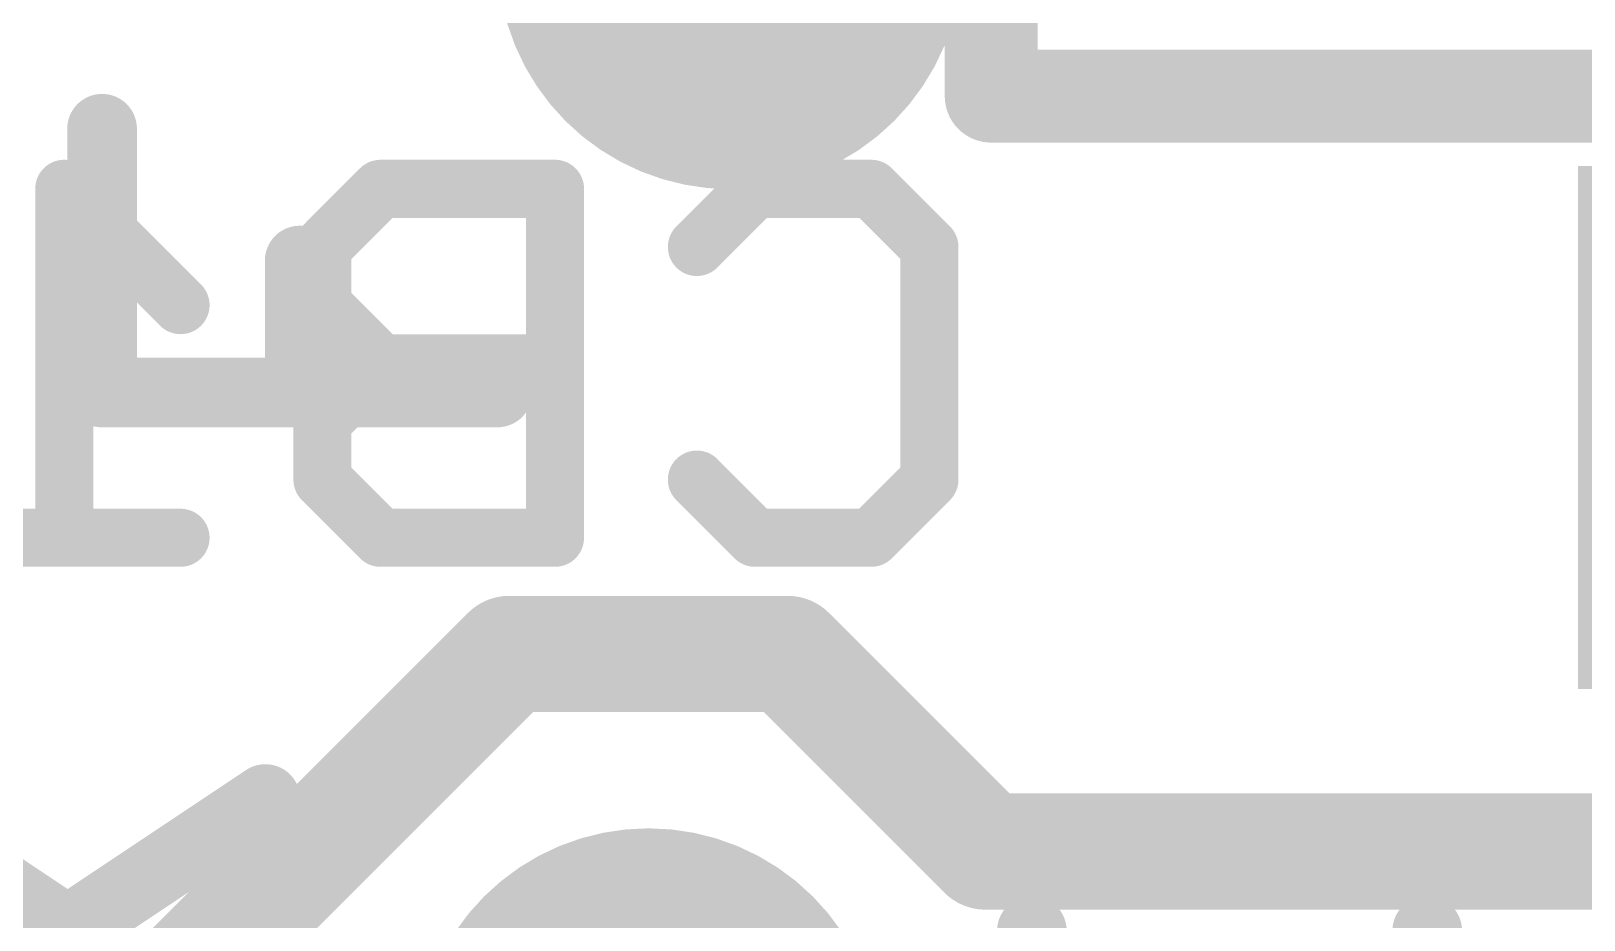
# Model space of a CAD drawing. Extents: x -1.6 to 24.3, y -3.8 to 15.4.
# Drawn here: x 7.54 to 10.935, y 3.864 to 5.806 of the extents above; entities that cross this region are included whole.
import ezdxf

# ---------------------------------------------------------------- set-up
doc = ezdxf.new("R2010")
doc.units = 0
for name, color, linetype in [('1', 12, 'CONTINUOUS'), ('18', 110, 'CONTINUOUS'), ('21', 53, 'CONTINUOUS'), ('22', 53, 'CONTINUOUS')]:
    doc.layers.add(name, color=color, linetype=linetype)

# ---------------------------------------------------------------- blocks, each defined once
blk = doc.blocks.new('RECT')
blk.add_solid([(-0.5, -0.5), (0.5, -0.5), (-0.5, 0.5), (0.5, 0.5)])
blk = doc.blocks.new('ROUNDV')
at = {"const_width": 0.5}
blk.add_lwpolyline([(0, -0.25, 1), (0, 0.25, 1), (0, -0.25)], format="xyb", dxfattribs=at)

msp = doc.modelspace()

# ---------------------------------------------------------------- linework, layer by layer
at = {"layer": '1', "const_width": 0.254}
for points in [[(8.5852, 4.445), (6.5532, 2.413)], [(9.1948, 4.445), (8.5852, 4.445)], [(9.6266, 4.0132), (9.1948, 4.445)], [(11.5062, 4.0132), (9.6266, 4.0132)]]:
    msp.add_lwpolyline(points, dxfattribs=at)
at = {"layer": '1', "const_width": 0.127}
for points in [[(8.5852, 4.5085, 1), (8.5852, 4.3815)], [(8.6301, 4.4001, 1), (8.5403, 4.4899)], [(9.2397, 4.4899, 1), (9.1499, 4.4001)], [(9.1948, 4.3815, 1), (9.1948, 4.5085)], [(9.6266, 4.0767, 1), (9.6266, 3.9497)], [(9.5817, 3.9683, 1), (9.6715, 4.0581)]]:
    msp.add_lwpolyline(points, format="xyb", dxfattribs=at)
at = {"layer": '21'}
for points, const_width in [([(9.6393, 9.5758), (9.6393, 5.6642)], 0.2032), ([(9.6393, 5.6642), (18.3007, 5.6642)], 0.2032), ([(7.6955, 5.0166), (7.6955, 5.5929)], 0.1524), ([(8.1276, 5.0166), (8.1276, 5.3048)], 0.1524), ([(8.5598, 5.0166), (7.6955, 5.0166)], 0.1524)]:
    msp.add_lwpolyline(points, dxfattribs=dict(at, const_width=const_width))
for points, const_width in [([(9.6393, 5.715, 1), (9.6393, 5.6134)], 0.1016), ([(9.5885, 5.6642, 1), (9.6901, 5.6642)], 0.1016), ([(7.7336, 5.5929, 1), (7.6574, 5.5929)], 0.0762), ([(8.1657, 5.3048, 1), (8.0895, 5.3048)], 0.0762), ([(7.6955, 5.0547, 1), (7.6955, 4.9785)], 0.0762), ([(8.5598, 4.9785, 1), (8.5598, 5.0547)], 0.0762), ([(7.6574, 5.0166, 1), (7.7336, 5.0166)], 0.0762), ([(8.0895, 5.0166, 1), (8.1657, 5.0166)], 0.0762)]:
    msp.add_lwpolyline(points, format="xyb", dxfattribs=dict(at, const_width=const_width))
at = {"layer": '22'}
for points, const_width in [([(7.8671, 5.2074), (7.6129, 5.4617)], 0.127), ([(7.6129, 5.4617), (7.6129, 4.699)], 0.127), ([(8.3043, 5.4617), (8.1772, 5.3345)], 0.127), ([(8.6857, 5.4617), (8.3043, 5.4617)], 0.127), ([(8.6857, 4.699), (8.6857, 5.4617)], 0.127), ([(8.9958, 5.3345), (9.1229, 5.4617)], 0.127), ([(9.1229, 5.4617), (9.3771, 5.4617)], 0.127), ([(9.3771, 5.4617), (9.5042, 5.3345)], 0.127), ([(8.1772, 5.3345), (8.1772, 5.2074)], 0.127), ([(9.5042, 5.3345), (9.5042, 4.8261)], 0.127), ([(8.1772, 5.2074), (8.3043, 5.0803)], 0.127), ([(8.3043, 5.0803), (8.1772, 4.9532)], 0.127), ([(8.6857, 5.0803), (8.3043, 5.0803)], 0.127), ([(8.1772, 4.9532), (8.1772, 4.8261)], 0.127), ([(8.1772, 4.8261), (8.3043, 4.699)], 0.127), ([(9.1229, 4.699), (8.9958, 4.8261)], 0.127), ([(9.5042, 4.8261), (9.3771, 4.699)], 0.127), ([(7.8671, 4.699), (7.3586, 4.699)], 0.127), ([(8.3043, 4.699), (8.6857, 4.699)], 0.127), ([(9.3771, 4.699), (9.1229, 4.699)], 0.127), ([(8.0525, 3.5517), (7.1882, 4.1279)], 0.1524), ([(8.0525, 4.1279), (7.1882, 3.5517)], 0.1524), ([(9.7282, 3.5517), (9.7282, 3.8398)], 0.1524), ([(10.5925, 3.5517), (10.5925, 3.8398)], 0.1524)]:
    msp.add_lwpolyline(points, dxfattribs=dict(at, const_width=const_width))
for points, const_width in [([(7.6446, 5.4617, 1), (7.5811, 5.4617)], 0.0635), ([(7.6353, 5.4841, 1), (7.5904, 5.4392)], 0.0635), ([(8.3043, 5.4934, 1), (8.3043, 5.4299)], 0.0635), ([(8.3268, 5.4392, 1), (8.2819, 5.4841)], 0.0635), ([(8.7174, 5.4617, 1), (8.6539, 5.4617)], 0.0635), ([(8.6857, 5.4299, 1), (8.6857, 5.4934)], 0.0635), ([(9.1229, 5.4934, 1), (9.1229, 5.4299)], 0.0635), ([(9.1454, 5.4392, 1), (9.1005, 5.4841)], 0.0635), ([(9.3996, 5.4841, 1), (9.3547, 5.4392)], 0.0635), ([(9.3771, 5.4299, 1), (9.3771, 5.4934)], 0.0635), ([(8.209, 5.3345, 1), (8.1455, 5.3345)], 0.0635), ([(9.536, 5.3345, 1), (9.4725, 5.3345)], 0.0635), ([(8.1548, 5.357, 1), (8.1997, 5.3121)], 0.0635), ([(8.9734, 5.357, 1), (9.0183, 5.3121)], 0.0635), ([(9.4818, 5.3121, 1), (9.5267, 5.357)], 0.0635), ([(8.1997, 5.2299, 1), (8.1548, 5.185)], 0.0635), ([(7.8446, 5.185, 1), (7.8895, 5.2299)], 0.0635), ([(8.1455, 5.2074, 1), (8.209, 5.2074)], 0.0635), ([(8.3043, 5.1121, 1), (8.3043, 5.0486)], 0.0635), ([(8.3268, 5.0579, 1), (8.2819, 5.1028)], 0.0635), ([(8.2819, 5.0579, 1), (8.3268, 5.1028)], 0.0635), ([(8.6857, 5.0486, 1), (8.6857, 5.1121)], 0.0635), ([(8.209, 4.9532, 1), (8.1455, 4.9532)], 0.0635), ([(8.1548, 4.9757, 1), (8.1997, 4.9308)], 0.0635), ([(8.1997, 4.8486, 1), (8.1548, 4.8037)], 0.0635), ([(9.0183, 4.8486, 1), (8.9734, 4.8037)], 0.0635), ([(9.5267, 4.8037, 1), (9.4818, 4.8486)], 0.0635), ([(8.1455, 4.8261, 1), (8.209, 4.8261)], 0.0635), ([(9.4725, 4.8261, 1), (9.536, 4.8261)], 0.0635), ([(7.8671, 4.6673, 1), (7.8671, 4.7307)], 0.0635), ([(8.3043, 4.7307, 1), (8.3043, 4.6673)], 0.0635), ([(8.2819, 4.6765, 1), (8.3268, 4.7215)], 0.0635), ([(8.6857, 4.6673, 1), (8.6857, 4.7307)], 0.0635), ([(9.1229, 4.7307, 1), (9.1229, 4.6673)], 0.0635), ([(9.1005, 4.6765, 1), (9.1454, 4.7215)], 0.0635), ([(9.3547, 4.7215, 1), (9.3996, 4.6765)], 0.0635), ([(9.3771, 4.6673, 1), (9.3771, 4.7307)], 0.0635), ([(7.5811, 4.699, 1), (7.6446, 4.699)], 0.0635), ([(8.6539, 4.699, 1), (8.7174, 4.699)], 0.0635), ([(8.0737, 4.0962, 1), (8.0314, 4.1596)], 0.0762), ([(9.7663, 3.8398, 1), (9.6901, 3.8398)], 0.0762), ([(10.6306, 3.8398, 1), (10.5544, 3.8398)], 0.0762)]:
    msp.add_lwpolyline(points, format="xyb", dxfattribs=dict(at, const_width=const_width))

# ---------------------------------------------------------------- block references
at = {"layer": '1', "xscale": 0.381, "yscale": 1.143, "rotation": 180}
msp.add_blockref('RECT', (11.1125, 4.9403), dxfattribs=at)
at = {"layer": '18', "xscale": 1.016, "yscale": 1.016}
for p in [(9.0678, 5.969), (9.0678, 5.969), (8.89, 3.556), (8.89, 3.556)]:
    msp.add_blockref('ROUNDV', p, dxfattribs=at)

doc.saveas('drawing.dxf')
